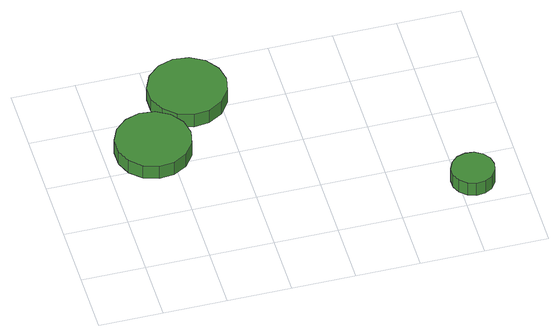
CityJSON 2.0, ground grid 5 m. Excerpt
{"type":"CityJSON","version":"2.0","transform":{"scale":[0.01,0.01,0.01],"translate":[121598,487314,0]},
"CityObjects":{
"tree1":{"type":"SolitaryVegetationObject","attributes":{"function":"something"},"geometry":[{"type":"MultiSurface","lod":"1","boundaries":[[[0,1,2,3,4,5,6,7,8,9,10,11,12,13,14]],[[15,16,17,18,19,20,21,22,23,24,25,26,27,28,29]],[[0,29,28,1]],[[1,28,27,2]],[[2,27,26,3]],[[3,26,25,4]],[[4,25,24,5]],[[5,24,23,6]],[[6,23,22,7]],[[7,22,21,8]],[[8,21,20,9]],[[9,20,19,10]],[[10,19,18,11]],[[11,18,17,12]],[[12,17,16,13]],[[13,16,15,14]],[[14,15,29,0]]]}]},
"tree2":{"type":"SolitaryVegetationObject","attributes":{"function":"something"},"geometry":[{"type":"MultiSurface","lod":"1","boundaries":[[[30,31,32,33,34,35,36,37,38,39,40,41,42,43,44]],[[45,46,47,48,49,50,51,52,53,54,55,56,57,58,59]],[[30,59,58,31]],[[31,58,57,32]],[[32,57,56,33]],[[33,56,55,34]],[[34,55,54,35]],[[35,54,53,36]],[[36,53,52,37]],[[37,52,51,38]],[[38,51,50,39]],[[39,50,49,40]],[[40,49,48,41]],[[41,48,47,42]],[[42,47,46,43]],[[43,46,45,44]],[[44,45,59,30]]]}]},
"tree3":{"type":"SolitaryVegetationObject","attributes":{"function":"something"},"geometry":[{"type":"MultiSurface","lod":"1","boundaries":[[[60,61,62,63,64,65,66,67,68,69,70,71,72,73,74]],[[75,76,77,78,79,80,81,82,83,84,85,86,87,88,89]],[[60,89,88,61]],[[61,88,87,62]],[[62,87,86,63]],[[63,86,85,64]],[[64,85,84,65]],[[65,84,83,66]],[[66,83,82,67]],[[67,82,81,68]],[[68,81,80,69]],[[69,80,79,70]],[[70,79,78,71]],[[71,78,77,72]],[[72,77,76,73]],[[73,76,75,74]],[[74,75,89,60]]]}]}
},
"vertices":[
[666,1154,156],[640,1274,156],[568,1373,156],[463,1434,156],[341,1447,156],[225,1409,156],[134,1327,156],[84,1216,156],[84,1093,156],[134,982,156],[225,900,156],[341,862,156],[463,875,156],[568,936,156],[640,1035,156],[640,1035,27],[568,936,27],[463,875,27],[341,862,27],[225,900,27],[134,982,27],[84,1093,27],[84,1216,27],[134,1327,27],[225,1409,27],[341,1447,27],[463,1434,27],[568,1373,27],[640,1274,27],[666,1154,27],
[1076,1641,144],[1049,1766,144],[975,1869,144],[864,1932,144],[738,1946,144],[617,1906,144],[523,1821,144],[471,1705,144],[471,1578,144],[523,1462,144],[617,1377,144],[738,1337,144],[864,1350,144],[975,1414,144],[1049,1517,144],[1049,1517,15],[975,1414,15],[864,1350,15],[738,1337,15],[617,1377,15],[523,1462,15],[471,1578,15],[471,1705,15],[523,1821,15],[617,1906,15],[738,1946,15],[864,1932,15],[975,1869,15],[1049,1766,15],[1076,1641,15],
[2780,249,135],[2766,317,135],[2725,373,135],[2665,408,135],[2595,415,135],[2529,394,135],[2478,347,135],[2449,284,135],[2449,214,135],[2478,151,135],[2529,104,135],[2595,83,135],[2665,90,135],[2725,125,135],[2766,181,135],[2766,181,6],[2725,125,6],[2665,90,6],[2595,83,6],[2529,104,6],[2478,151,6],[2449,214,6],[2449,284,6],[2478,347,6],[2529,394,6],[2595,415,6],[2665,408,6],[2725,373,6],[2766,317,6],[2780,249,6]
]}
